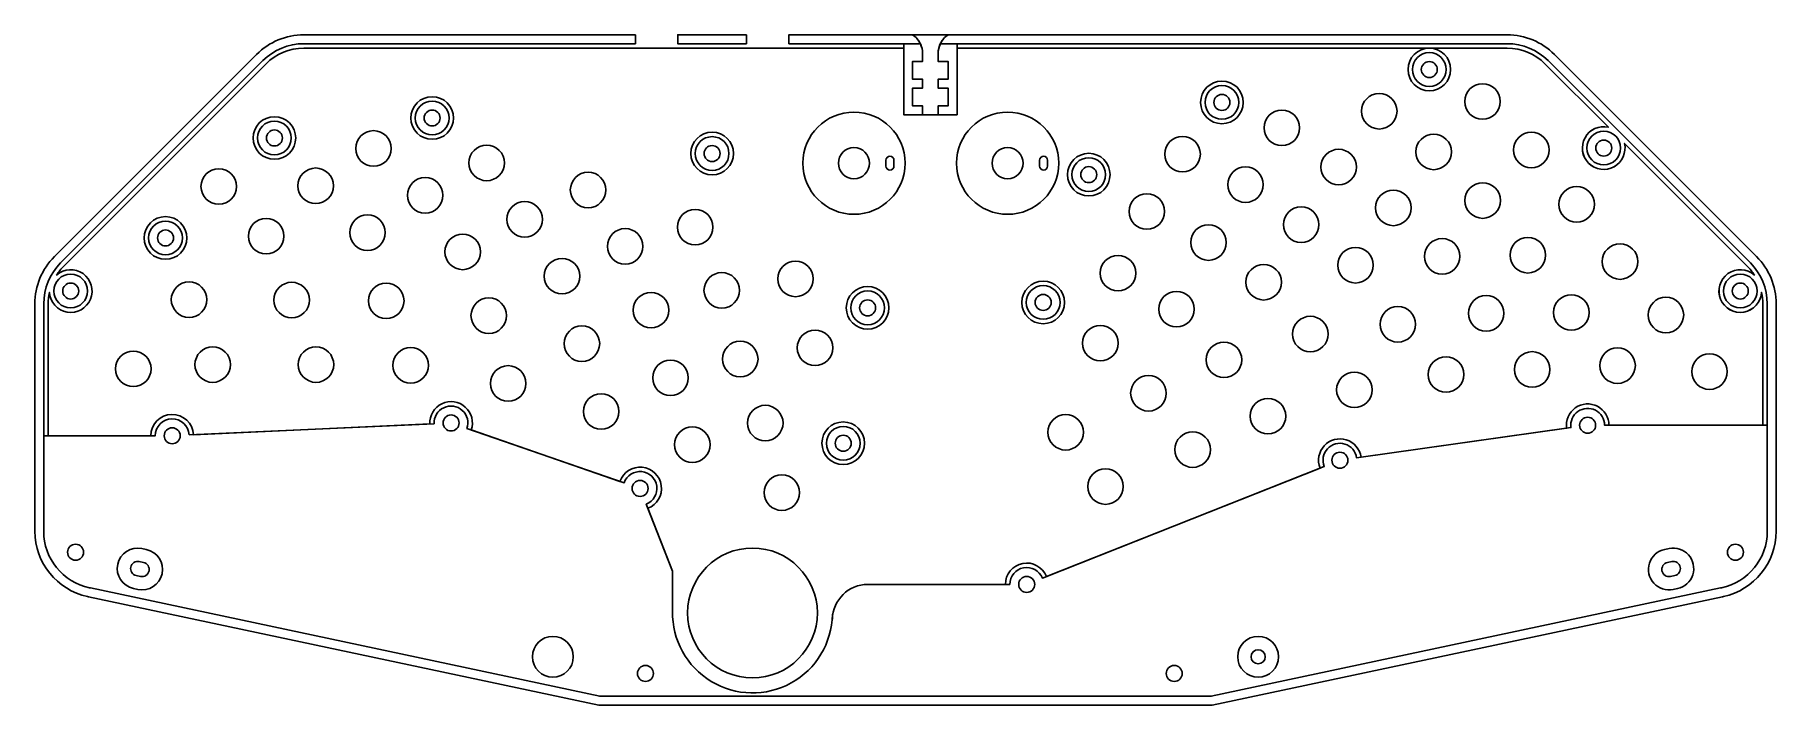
# Model space of a CAD drawing. Header units: millimetres. Extents: x -206 to 185, y -62 to 89.
import ezdxf

# ---------------------------------------------------------------- set-up
doc = ezdxf.new("R2010")
doc.units = ezdxf.units.MM
doc.layers.get('0').update_dxf_attribs({"linetype": 'CONTINUOUS'})

msp = doc.modelspace()

# ---------------------------------------------------------------- linework, layer by layer
for p, q in [((124.93, 86.72), (-2.64, 86.72)), ((-182.92, -29.82), (-181.95, -30.02)), ((160.99, -30.02), (161.96, -29.82)), ((-182.61, -33.15), (-183.59, -32.95)), ((162.63, -32.95), (161.65, -33.15))]:
    msp.add_line(p, q)
for points in [[(-71.27, 88.72), (-71.27, 86.72), (-145.89, 86.72, 0.198912), (-155.08, 82.91), (-200.6, 37.39, 0.198912), (-204.41, 28.2), (-204.41, -23, 0.354119), (-194.11, -35.72), (-193.9, -35.76), (-79.27, -60.13), (58.31, -60.13), (172.94, -35.76), (173.15, -35.72, 0.354119), (183.45, -23), (183.45, 28.2, 0.198912), (179.64, 37.39), (134.12, 82.91, 0.198912), (124.93, 86.72), (-2.64, 86.72, -0.135371), (-0.89, 88.72), (124.93, 88.72, -0.198912), (135.54, 84.32), (181.06, 38.8, -0.198912), (185.45, 28.2), (185.45, -23, -0.354119), (173.57, -37.67), (173.36, -37.72), (58.52, -62.13), (-79.48, -62.13), (-194.32, -37.72), (-194.53, -37.67, -0.354119), (-206.41, -23), (-206.41, 28.2, -0.198912), (-202.02, 38.8), (-156.5, 84.32, -0.198912), (-145.89, 88.72)], [(-36.73, 86.72), (-36.73, 88.72), (-8.89, 88.72, -0.135371), (-7.14, 86.72)], [(-10.89, 86.72), (-7.14, 86.72, -0.113033), (-6.64, 84.54), (-6.64, 82.72), (-8.89, 82.72), (-8.89, 78.72), (-6.64, 78.72), (-6.64, 76.72), (-8.89, 76.72), (-8.89, 72.72), (-6.64, 72.72), (-6.64, 70.72), (-10.89, 70.72)], [(-6.64, 82.72), (-6.64, 84.54, 0.252264), (-8.89, 88.72), (-0.89, 88.72, 0.252264), (-3.14, 84.54), (-3.14, 82.72), (-0.89, 82.72), (-0.89, 78.72), (-3.14, 78.72), (-3.14, 76.72), (-0.89, 76.72), (-0.89, 72.72), (-3.14, 72.72), (-3.14, 70.72), (-6.64, 70.72), (-6.64, 72.72), (-8.89, 72.72), (-8.89, 76.72), (-6.64, 76.72), (-6.64, 78.72), (-8.89, 78.72), (-8.89, 82.72)], [(1.11, 70.72), (-3.14, 70.72), (-3.14, 72.72), (-0.89, 72.72), (-0.89, 76.72), (-3.14, 76.72), (-3.14, 78.72), (-0.89, 78.72), (-0.89, 82.72), (-3.14, 82.72), (-3.14, 84.54, -0.113033), (-2.64, 86.72), (1.11, 86.72)], [(-10.89, 70.72), (1.11, 70.72), (1.11, 85.72), (124.93, 85.72, -0.198912), (133.42, 82.2), (147.69, 67.93, 3.440852), (151.33, 64.29), (178.94, 36.68, -0.054154), (180.56, 34.66, 4.330483), (182.17, 30.77, -0.054154), (182.45, 28.2), (182.45, 0.86), (147.83, 0.86, 1.072732), (138.28, 0.19), (92.03, -6.34, 1.126173), (82.81, -8.78), (21.25, -33.18, 0.827101), (11.99, -34.95), (-18.94, -34.95, 0.408529), (-26.94, -42.79), (-26.92, -41.72, -1), (-62.91, -41.02), (-62.91, -31.94), (-68.45, -17.83, 1.561656), (-74.74, -11.79), (-108.21, -0.2, 1.210081), (-117.54, 1.15), (-170.71, -1.28, 0.977389), (-180.3, -1.5), (-203.41, -1.5), (-203.41, 28.2, -0.054154), (-203.13, 30.77, 4.330483), (-201.52, 34.66, -0.054154), (-199.9, 36.68), (-154.38, 82.2, -0.198912), (-145.89, 85.72), (-10.89, 85.72)], [(-13.07, 60.48, 1), (-14.87, 60.48), (-14.87, 59.18, 1), (-13.07, 59.18)], [(19.7, 59.18, 1), (21.5, 59.18), (21.5, 60.48, 1), (19.7, 60.48)], [(-171.7, -1.33, 0.977389), (-179.3, -1.5), (-204.41, -1.5), (-204.41, -23, 0.354119), (-194.11, -35.72), (-193.9, -35.76), (-79.27, -60.13), (58.31, -60.13), (172.94, -35.76), (173.15, -35.72, 0.354119), (183.45, -23), (183.45, 0.86), (146.83, 0.86, 1.072732), (139.27, 0.33), (91.04, -6.48, 1.126173), (83.74, -8.41), (20.32, -33.55, 0.827101), (12.99, -34.95), (-18.94, -34.95, 0.408529), (-26.94, -42.79), (-26.92, -41.72, -1), (-62.91, -41.02), (-62.91, -31.94), (-68.82, -16.9, 1.561656), (-73.8, -12.12), (-109.16, 0.13, 1.210081), (-116.55, 1.2)], [(-181.32, -27.09), (-182.3, -26.88, 1), (-184.21, -35.88), (-183.24, -36.09, 1)], [(161.34, -26.88), (160.36, -27.09, 1), (162.28, -36.09), (163.25, -35.88, 1)]]:
    msp.add_lwpolyline(points, format="xyb", close=True)
msp.add_lwpolyline([(-46.27, 88.72), (-46.27, 86.72), (-61.73, 86.72), (-61.73, 88.72)], close=True)
for centre, radius in [((107.4, 80.91), 4.8), ((107.4, 80.91), 4.8), ((107.4, 80.91), 3.8), ((107.4, 80.91), 1.8), ((-117, 70), 4.8), ((60.73, 73.51), 4.8), ((60.73, 73.51), 4.8), ((60.73, 73.51), 3.8), ((60.73, 73.51), 1.8), ((96.13, 71.52), 4), ((119.36, 73.72), 4), ((-117, 70), 3.8), ((-117, 70), 1.8), ((-22.07, 59.83), 11.5), ((-22.07, 59.83), 11.5), ((12.5, 59.83), 11.5), ((12.5, 59.83), 11.5), ((74.22, 67.78), 4), ((-152.5, 65.5), 4.8), ((-152.5, 65.5), 3.8), ((-152.5, 65.5), 1.8), ((-130.21, 63.15), 4), ((-54, 62), 4.8), ((-54, 62), 4.8), ((130.35, 62.8), 4), ((146.65, 63.24), 3.8), ((-104.74, 59.89), 4), ((-54, 62), 3.8), ((-54, 62), 1.8), ((-22.07, 59.83), 3.5), ((12.5, 59.83), 3.5), ((51.87, 61.86), 4), ((86.99, 58.96), 4), ((108.38, 62.37), 4), ((146.65, 63.24), 1.8), ((30.76, 57.25), 4.8), ((30.76, 57.25), 4.8), ((30.76, 57.25), 3.8), ((30.76, 57.25), 1.8), ((66.04, 55.01), 4), ((-165.02, 54.59), 4), ((-143.21, 54.75), 4), ((-118.58, 52.6), 4), ((-81.91, 53.8), 4), ((119.41, 51.42), 4), ((-96.19, 47.19), 4), ((43.82, 48.96), 4), ((99.3, 49.77), 4), ((140.55, 50.58), 4), ((-177, 43), 4.8), ((-154.35, 43.41), 4), ((-131.56, 44.2), 4), ((-57.82, 45.43), 4), ((78.57, 46), 4), ((-177, 43), 3.8), ((-177, 43), 1.8), ((-110.12, 39.87), 4), ((-73.56, 41.11), 4), ((57.71, 41.97), 4), ((129.56, 39.12), 4), ((90.79, 36.87), 4), ((110.3, 38.86), 4), ((150.31, 37.69), 4), ((-87.77, 34.4), 4), ((-35.24, 33.79), 4), ((37.34, 35.09), 4), ((70.11, 33.04), 4), ((-198.34, 31.07), 3.8), ((-198.34, 31.07), 1.8), ((-171.7, 29.13), 4), ((-148.62, 29.03), 4), ((-127.33, 28.86), 4), ((-51.83, 31.21), 4), ((-19, 27.28), 4.8), ((-19, 27.28), 4.8), ((20.5, 28.5), 4.8), ((20.5, 28.5), 4.8), ((20.5, 28.5), 3.8), ((177.38, 31.07), 3.8), ((177.38, 31.07), 1.8), ((-104.26, 25.52), 4), ((-67.75, 26.77), 4), ((-19, 27.28), 3.8), ((-19, 27.28), 1.8), ((20.5, 28.5), 1.8), ((20.5, 28.5), 1.8), ((50.51, 26.99), 4), ((100.3, 23.58), 4), ((120.19, 26.05), 4), ((139.36, 26.23), 4), ((160.64, 25.67), 4), ((80.63, 21.38), 4), ((-83.3, 19.22), 4), ((-47.67, 15.76), 4), ((-30.83, 18.29), 4), ((33.36, 19.32), 4), ((-184.26, 13.56), 4), ((-166.38, 14.51), 4), ((-143.15, 14.51), 4), ((-121.84, 14.34), 4), ((61.18, 15.58), 4), ((111.16, 12.28), 4), ((130.54, 13.42), 4), ((149.76, 14.28), 4), ((170.45, 12.93), 4), ((-99.9, 10.27), 4), ((-63.37, 11.54), 4), ((44.19, 8.06), 4), ((90.54, 8.82), 4), ((-78.97, 3.96), 4), ((-42.04, 1.35), 4), ((71.08, 2.9), 4), ((-175.5, -1.5), 1.8), ((-175.5, -1.5), 1.8), ((-112.75, 1.37), 1.8), ((-112.75, 1.37), 1.8), ((-58.45, -3.5), 4), ((-24.49, -3.2), 4.8), ((-24.49, -3.2), 4.8), ((-24.49, -3.2), 3.8), ((25.56, -0.72), 4), ((143.03, 0.86), 1.8), ((143.03, 0.86), 1.8), ((-24.49, -3.2), 1.8), ((54.14, -4.62), 4), ((87.28, -7.01), 1.8), ((87.28, -7.01), 1.8), ((-70.21, -13.36), 1.8), ((-70.21, -13.36), 1.8), ((-38.31, -14.3), 4), ((34.52, -12.94), 4), ((-197.24, -27.72), 1.8), ((-44.92, -41.38), 14.6), ((176.28, -27.72), 1.8), ((16.79, -34.95), 1.8), ((16.79, -34.95), 1.8), ((-89.84, -51.24), 4.6), ((68.88, -51.24), 4.6), ((68.88, -51.24), 1.6), ((-69, -55), 1.8), ((50, -55), 1.8)]:
    msp.add_circle(centre, radius)
for centre, radius, start, end in [((146.65, 63.24), 4.8, -282.5896, 12.5896), ((177.38, 31.07), 4.8, 48.5058, 356.4942), ((-183.26, -31.38), 1.6, 78, 258), ((-182.28, -31.59), 1.6, -102, 78), ((161.32, -31.59), 1.6, 102, 282), ((162.3, -31.38), 1.6, -78, 102)]:
    msp.add_arc(centre, radius, start, end)

doc.saveas('drawing.dxf')
